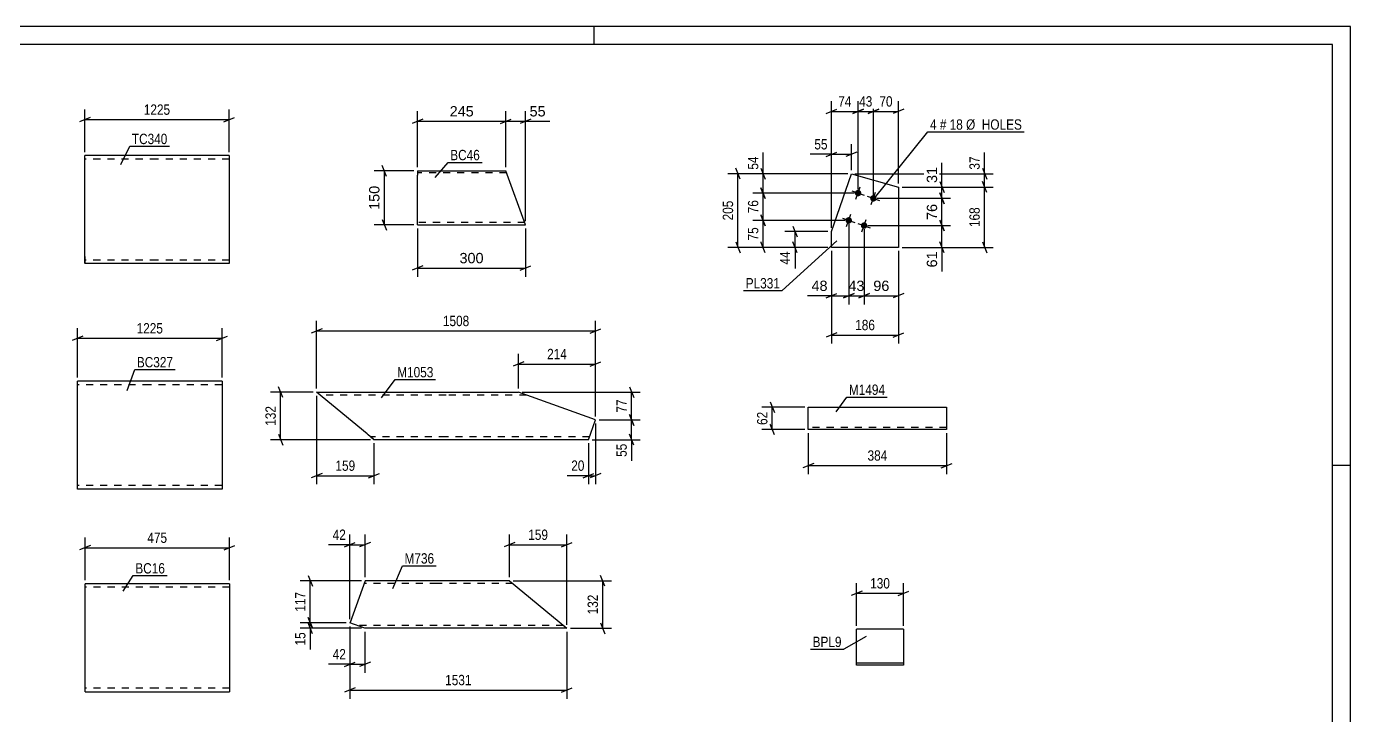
# Model space of a CAD drawing. Header units: millimetres. Extents: x 0 to 594, y 0 to 420.
# Drawn here: x 226.4 to 594, y 228.6 to 420 of the extents above; entities that cross this region are included whole.
import ezdxf

# ---------------------------------------------------------------- set-up
doc = ezdxf.new("R2010")
doc.units = ezdxf.units.MM
doc.linetypes.add('DXK_LINE_DOT2', pattern=[3.9198, 1.9599, -1.9599])
doc.styles.add('Arial', font='ARIAL.TTF', dxfattribs={"height": 0.2})
doc.styles.add('Arial Narrow', font='ARIALN.TTF', dxfattribs={"height": 0.2})

# ---------------------------------------------------------------- blocks, each defined once
blk = doc.blocks.new('Unknown-284934298-1134')
at = {"color": 5, "linetype": 'Continuous'}
for p, q in [((594, 420), (0, 420)), ((384, 415), (384, 420)), ((594, 0), (594, 420)), ((589, 415), (5, 415)), ((589, 5), (589, 415)), ((594, 298), (589, 298))]:
    blk.add_line(p, q, dxfattribs=at)
blk = doc.blocks.new('Part-284934298-5984 - 5979')
at = {"color": 2, "linetype": 'Continuous'}
for p, q in [((262.56, 384.12), (242.56, 384.12)), ((242.56, 356.12), (242.56, 384.12)), ((282.66, 384.12), (262.66, 384.12)), ((282.66, 384.12), (282.66, 354.12)), ((242.56, 356.12), (242.56, 354.12)), ((262.56, 354.12), (242.56, 354.12)), ((282.66, 354.12), (262.66, 354.12))]:
    blk.add_line(p, q, dxfattribs=at)
at = {"color": 7, "linetype": 'DXK_LINE_DOT2'}
for p, q in [((262.56, 383.12), (242.56, 383.12)), ((282.66, 383.12), (262.66, 383.12)), ((242.56, 354.27), (242.56, 356.12)), ((242.56, 355.12), (242.56, 355.19)), ((262.56, 355.12), (242.56, 355.12)), ((282.66, 355.12), (262.66, 355.12)), ((282.66, 355.12), (282.66, 355.19))]:
    blk.add_line(p, q, dxfattribs=at)
blk = doc.blocks.new('Part-284934298-5991 - 5990')
at = {"color": 2, "linetype": 'Continuous'}
for p, q in [((260.56, 321.46), (240.56, 321.46)), ((240.56, 293.46), (240.56, 321.46)), ((280.66, 321.46), (260.66, 321.46)), ((280.66, 321.46), (280.66, 291.46)), ((240.56, 291.46), (240.56, 293.46)), ((260.56, 291.46), (240.56, 291.46)), ((280.66, 291.46), (260.66, 291.46))]:
    blk.add_line(p, q, dxfattribs=at)
at = {"color": 7, "linetype": 'DXK_LINE_DOT2'}
for p, q in [((260.56, 320.46), (240.56, 320.46)), ((280.66, 320.46), (260.66, 320.46)), ((240.56, 291.61), (240.56, 293.46)), ((240.56, 292.46), (240.56, 292.54)), ((260.56, 292.46), (240.56, 292.46)), ((280.66, 292.46), (260.66, 292.46)), ((280.66, 292.46), (280.66, 292.54))]:
    blk.add_line(p, q, dxfattribs=at)
blk = doc.blocks.new('Part-284934298-5998 - 5997')
at = {"color": 2, "linetype": 'Continuous'}
for p, q in [((320.38, 266.03), (316.2, 254.43)), ((340.36, 266.03), (320.38, 266.03)), ((360.46, 266.03), (340.46, 266.03)), ((360.46, 266.03), (376.39, 252.83)), ((316.2, 254.43), (316.17, 254.34)), ((320.36, 252.83), (316.17, 254.34)), ((340.36, 252.83), (320.36, 252.83)), ((376.39, 252.83), (340.46, 252.83))]:
    blk.add_line(p, q, dxfattribs=at)
at = {"color": 7, "linetype": 'DXK_LINE_DOT2'}
for p, q in [((340.36, 265.23), (320.09, 265.23)), ((361.43, 265.23), (340.46, 265.23)), ((316.17, 254.34), (316.2, 254.43)), ((316.2, 254.43), (316.17, 254.34)), ((316.2, 254.43), (316.17, 254.34)), ((375.14, 253.86), (375.2, 253.82)), ((375.35, 253.69), (375.43, 253.63)), ((340.36, 253.63), (318.14, 253.63)), ((375.43, 253.63), (340.46, 253.63))]:
    blk.add_line(p, q, dxfattribs=at)
blk = doc.blocks.new('Part-284934298-8965 - 8964')
at = {"color": 2, "linetype": 'Continuous'}
for p, q in [((334.94, 379.92), (334.94, 378.72)), ((334.94, 379.92), (359.48, 379.92)), ((334.94, 366.12), (334.94, 378.72)), ((364.94, 364.92), (359.48, 379.92)), ((334.94, 365.01), (334.94, 366.12)), ((334.94, 364.92), (334.94, 365.01)), ((334.94, 364.92), (364.94, 364.92))]:
    blk.add_line(p, q, dxfattribs=at)
at = {"color": 7, "linetype": 'DXK_LINE_DOT2'}
for p, q in [((334.94, 379.92), (334.94, 379.83)), ((334.94, 379.83), (334.94, 379.57)), ((359.7, 379.32), (334.94, 379.32)), ((334.94, 365.27), (334.94, 366.12)), ((364.72, 365.52), (334.94, 365.52))]:
    blk.add_line(p, q, dxfattribs=at)
blk = doc.blocks.new('Part-284934298-6098 - 6097')
at = {"color": 2, "linetype": 'Continuous'}
for p, q in [((320.93, 306.82), (306.93, 318.42)), ((306.93, 318.42), (342.86, 318.42)), ((342.96, 318.42), (362.96, 318.42)), ((384.38, 310.7), (362.96, 318.42)), ((382.41, 305.22), (384.38, 310.7)), ((322.86, 305.22), (320.93, 306.82)), ((342.86, 305.22), (322.86, 305.22)), ((382.41, 305.22), (342.96, 305.22))]:
    blk.add_line(p, q, dxfattribs=at)
at = {"color": 7, "linetype": 'DXK_LINE_DOT2'}
for p, q in [((342.86, 317.62), (307.9, 317.62)), ((365.18, 317.62), (342.96, 317.62)), ((322.72, 305.34), (320.93, 306.82)), ((321.61, 306.26), (321.67, 306.21)), ((321.82, 306.08), (321.9, 306.02)), ((342.86, 306.02), (321.9, 306.02)), ((382.7, 306.02), (342.96, 306.02))]:
    blk.add_line(p, q, dxfattribs=at)
blk = doc.blocks.new('Part-284934298-6127 - 6126')
at = {"color": 2, "linetype": 'Continuous'}
for p, q in [((262.62, 265.21), (242.62, 265.21)), ((242.62, 235.21), (242.62, 265.21)), ((282.72, 265.21), (262.72, 265.21)), ((282.72, 265.21), (282.72, 235.21)), ((242.62, 235.21), (262.62, 235.21)), ((262.72, 235.21), (282.72, 235.21))]:
    blk.add_line(p, q, dxfattribs=at)
at = {"color": 7, "linetype": 'DXK_LINE_DOT2'}
for p, q in [((262.62, 264.21), (242.62, 264.21)), ((282.72, 264.21), (262.72, 264.21)), ((242.62, 236.21), (242.62, 236.29)), ((262.62, 236.21), (242.62, 236.21)), ((282.72, 236.21), (262.72, 236.21)), ((282.72, 236.21), (282.72, 236.29))]:
    blk.add_line(p, q, dxfattribs=at)
blk = doc.blocks.new('Part-284934298-6188 - 6187')
at = {"color": 2, "linetype": 'Continuous'}
for p, q in [((443.44, 308.04), (443.44, 314.25)), ((443.44, 314.25), (481.85, 314.24)), ((481.85, 314.24), (481.85, 308.04)), ((481.85, 308.04), (443.44, 308.04))]:
    blk.add_line(p, q, dxfattribs=at)
at = {"color": 7, "linetype": 'DXK_LINE_DOT2'}
blk.add_line((481.85, 308.64), (443.44, 308.64), dxfattribs=at)
blk = doc.blocks.new('Part-284934298-6195 - 6194')
at = {"color": 2, "linetype": 'Continuous'}
for p, q in [((469.87, 252.54), (456.87, 252.54)), ((456.87, 242.59), (456.87, 252.54)), ((469.87, 252.54), (469.87, 252.49)), ((469.87, 252.49), (469.87, 242.59)), ((469.87, 243.14), (456.87, 243.14)), ((456.87, 242.54), (456.87, 242.59)), ((469.87, 242.54), (456.87, 242.54)), ((469.87, 242.59), (469.87, 242.54))]:
    blk.add_line(p, q, dxfattribs=at)
at = {"color": 7, "linetype": 'DXK_LINE_DOT2'}
for p, q in [((469.87, 252.54), (469.87, 252.2)), ((456.87, 242.59), (456.87, 242.54)), ((469.87, 242.54), (469.87, 242.59))]:
    blk.add_line(p, q, dxfattribs=at)
blk = doc.blocks.new('Part-284934298-6254 - 6253')
at = {"color": 2, "linetype": 'Continuous'}
for p, q in [((449.91, 363.02), (455.41, 379.1)), ((455.41, 379.1), (468.51, 375.4)), ((468.51, 375.4), (468.51, 358.63)), ((449.91, 358.63), (449.91, 363.02)), ((468.51, 358.63), (449.91, 358.63))]:
    blk.add_line(p, q, dxfattribs=at)
blk = doc.blocks.new('Bolt-284934298-6255 - 6253')
at = {"linetype": 'Continuous'}
for points in [[(457.56, 374.56, -1), (456.98, 372.86, -1)], [(461.82, 373.11, -1), (461.23, 371.4, -1)], [(454.97, 367, -1), (454.39, 365.29, -1)], [(459.23, 365.54, -1), (458.64, 363.84, -1)]]:
    blk.add_hatch(color=1, dxfattribs=at).paths.add_polyline_path(points)
at = {"color": 1, "linetype": 'Continuous'}
for p, q in [((456.68, 372.01), (457.85, 375.42)), ((455.56, 374.3), (458.97, 373.13)), ((459.82, 372.84), (463.23, 371.67)), ((460.94, 370.55), (462.11, 373.96)), ((454.1, 364.44), (455.26, 367.85)), ((452.97, 366.73), (456.38, 365.56)), ((457.23, 365.27), (460.64, 364.1)), ((458.35, 362.98), (459.52, 366.39))]:
    blk.add_line(p, q, dxfattribs=at)
blk = doc.blocks.new('StraightDimension-284934298-6270 - 5979')
at = {"color": 7, "linetype": 'Continuous'}
for p, q in [((244.06, 394.72), (241.06, 393.52)), ((242.56, 385.12), (242.56, 396.97)), ((242.56, 394.12), (282.66, 394.12)), ((281.16, 393.52), (284.16, 394.72)), ((282.66, 385.12), (282.66, 396.97))]:
    blk.add_line(p, q, dxfattribs=at)
at = {"color": 0}
blk.add_wipeout([(266.87, 394.87), (266.87, 399.07), (258.35, 399.07), (258.35, 394.87)], dxfattribs=at)
at = {"color": 3, "style": 'Arial Narrow'}
blk.add_text('1225', height=2.863, dxfattribs=at).set_placement((258.95, 395.47))
blk = doc.blocks.new('StraightDimension-284934298-6276 - 5990')
at = {"color": 7, "linetype": 'Continuous'}
for p, q in [((240.56, 322.46), (240.56, 336.23)), ((280.66, 322.46), (280.66, 336.23)), ((242.06, 333.98), (239.06, 332.78)), ((240.56, 333.38), (280.66, 333.38)), ((279.16, 332.78), (282.16, 333.98))]:
    blk.add_line(p, q, dxfattribs=at)
at = {"color": 0}
blk.add_wipeout([(264.86, 334.13), (264.86, 338.33), (256.35, 338.33), (256.35, 334.13)], dxfattribs=at)
at = {"color": 3, "style": 'Arial Narrow'}
blk.add_text('1225', height=2.863, dxfattribs=at).set_placement((256.95, 334.73))
blk = doc.blocks.new('StraightDimension-284934298-6281 - 5997')
at = {"color": 7, "linetype": 'Continuous'}
for p, q in [((361.96, 276.63), (358.96, 275.43)), ((360.46, 267.03), (360.46, 278.88)), ((360.46, 276.03), (376.39, 276.03)), ((374.89, 275.43), (377.89, 276.63)), ((376.39, 253.83), (376.39, 278.88))]:
    blk.add_line(p, q, dxfattribs=at)
at = {"color": 0}
blk.add_wipeout([(371.77, 276.78), (371.77, 280.98), (365.09, 280.98), (365.09, 276.78)], dxfattribs=at)
at = {"color": 3, "style": 'Arial Narrow'}
blk.add_text('159', height=2.863, dxfattribs=at).set_placement((365.69, 277.38))
blk = doc.blocks.new('StraightDimension-284934298-6302 - 5997')
at = {"color": 7, "linetype": 'Continuous'}
for p, q in [((361.46, 266.03), (388.79, 266.03)), ((386.99, 264.53), (385.79, 267.53)), ((386.39, 252.83), (386.39, 266.03)), ((385.79, 254.33), (386.99, 251.33)), ((377.39, 252.83), (388.79, 252.83))]:
    blk.add_line(p, q, dxfattribs=at)
at = {"color": 0}
blk.add_wipeout([(385.64, 262.77), (381.44, 262.77), (381.44, 256.09), (385.64, 256.09)], dxfattribs=at)
at = {"color": 3, "style": 'Arial Narrow'}
blk.add_text('132', height=2.863, rotation=90.0002, dxfattribs=at).set_placement((385.04, 256.69))
blk = doc.blocks.new('StraightDimension-284934298-6286 - 5997')
at = {"color": 7, "linetype": 'Continuous'}
for p, q in [((314.67, 275.43), (317.67, 276.63)), ((316.17, 255.34), (316.17, 278.88)), ((316.17, 276.03), (320.38, 276.03)), ((321.88, 276.63), (318.88, 275.43)), ((320.38, 267.03), (320.38, 278.88))]:
    blk.add_line(p, q, dxfattribs=at)
at = {"color": 0}
blk.add_wipeout([(315.64, 276.78), (315.64, 280.98), (310.79, 280.98), (310.79, 276.78)], dxfattribs=at)
at = {"color": 7, "linetype": 'Continuous'}
blk.add_line((316.17, 276.03), (310.26, 276.03), dxfattribs=at)
blk.add_line((316.17, 276.03), (310.26, 276.03), dxfattribs=at)
at = {"color": 3, "style": 'Arial Narrow'}
blk.add_text('42', height=2.863, dxfattribs=at).set_placement((311.39, 277.38))
blk = doc.blocks.new('StraightDimension-284934298-6290 - 5997')
at = {"color": 7, "linetype": 'Continuous'}
for p, q in [((316.17, 253.34), (316.17, 240.43)), ((320.36, 251.83), (320.36, 240.43)), ((314.67, 242.23), (317.67, 243.43)), ((316.17, 242.83), (320.36, 242.83)), ((321.86, 243.43), (318.86, 242.23))]:
    blk.add_line(p, q, dxfattribs=at)
at = {"color": 0}
blk.add_wipeout([(315.64, 243.58), (315.64, 247.78), (310.79, 247.78), (310.79, 243.58)], dxfattribs=at)
at = {"color": 7, "linetype": 'Continuous'}
blk.add_line((316.17, 242.83), (310.26, 242.83), dxfattribs=at)
blk.add_line((316.17, 242.83), (310.26, 242.83), dxfattribs=at)
at = {"color": 3, "style": 'Arial Narrow'}
blk.add_text('42', height=2.863, dxfattribs=at).set_placement((311.39, 244.18))
blk = doc.blocks.new('StraightDimension-284934298-6308 - 5997')
at = {"color": 7, "linetype": 'Continuous'}
for p, q in [((316.17, 253.34), (316.17, 233.27)), ((376.39, 251.83), (376.39, 233.27)), ((317.67, 236.27), (314.67, 235.07)), ((316.17, 235.67), (376.39, 235.67)), ((374.89, 235.07), (377.89, 236.27))]:
    blk.add_line(p, q, dxfattribs=at)
at = {"color": 0}
blk.add_wipeout([(350.54, 236.42), (350.54, 240.62), (342.02, 240.62), (342.02, 236.42)], dxfattribs=at)
at = {"color": 3, "style": 'Arial Narrow'}
blk.add_text('1531', height=2.863, dxfattribs=at).set_placement((342.62, 237.02))
blk = doc.blocks.new('StraightDimension-284934298-9244 - 5997')
at = {"color": 7, "linetype": 'Continuous'}
for p, q in [((319.38, 266.03), (302.32, 266.03)), ((304.57, 267.53), (305.77, 264.53)), ((305.17, 254.34), (305.17, 266.03)), ((315.17, 254.34), (302.32, 254.34)), ((305.77, 252.84), (304.57, 255.84))]:
    blk.add_line(p, q, dxfattribs=at)
at = {"color": 0}
blk.add_wipeout([(304.42, 263.53), (300.22, 263.53), (300.22, 256.84), (304.42, 256.84)], dxfattribs=at)
at = {"color": 3, "style": 'Arial Narrow'}
blk.add_text('117', height=2.863, rotation=90.0002, dxfattribs=at).set_placement((303.82, 257.44))
blk = doc.blocks.new('StraightDimension-284934298-9245 - 5997')
at = {"color": 7, "linetype": 'Continuous'}
for p, q in [((315.17, 254.34), (302.32, 254.34)), ((304.57, 255.84), (305.77, 252.84)), ((305.77, 251.33), (304.57, 254.33)), ((305.17, 252.83), (305.17, 254.34)), ((319.36, 252.83), (302.32, 252.83))]:
    blk.add_line(p, q, dxfattribs=at)
at = {"color": 0}
blk.add_wipeout([(304.42, 252.3), (300.22, 252.3), (300.22, 247.45), (304.42, 247.45)], dxfattribs=at)
at = {"color": 7, "linetype": 'Continuous'}
blk.add_line((305.17, 252.83), (305.17, 246.92), dxfattribs=at)
blk.add_line((305.17, 252.83), (305.17, 246.92), dxfattribs=at)
at = {"color": 3, "style": 'Arial Narrow'}
blk.add_text('15', height=2.863, rotation=90.0002, dxfattribs=at).set_placement((303.82, 248.05))
blk = doc.blocks.new('StraightDimension-284934298-9120 - 8964')
at = {"color": 7, "linetype": 'Continuous'}
for p, q in [((357.98, 393.05), (360.98, 394.25)), ((359.48, 380.92), (359.48, 396.5)), ((359.48, 393.65), (364.94, 393.65)), ((366.44, 394.25), (363.44, 393.05)), ((364.94, 365.92), (364.94, 396.5))]:
    blk.add_line(p, q, dxfattribs=at)
at = {"color": 0}
blk.add_wipeout([(371.11, 394.4), (371.11, 398.6), (365.46, 398.6), (365.46, 394.4)], dxfattribs=at)
at = {"color": 7, "linetype": 'Continuous'}
blk.add_line((364.94, 393.65), (371.64, 393.65), dxfattribs=at)
blk.add_line((364.94, 393.65), (371.64, 393.65), dxfattribs=at)
at = {"color": 3, "style": 'Arial'}
blk.add_text('55', height=2.865, dxfattribs=at).set_placement((366.06, 395))
blk = doc.blocks.new('StraightDimension-284934298-9158 - 8964')
at = {"color": 7, "linetype": 'Continuous'}
for p, q in [((334.94, 363.92), (334.94, 350.48)), ((364.94, 363.92), (364.94, 350.48)), ((336.44, 353.48), (333.44, 352.28)), ((363.44, 352.28), (366.44, 353.48)), ((334.94, 352.88), (364.94, 352.88))]:
    blk.add_line(p, q, dxfattribs=at)
at = {"color": 0}
blk.add_wipeout([(353.87, 353.63), (353.87, 357.83), (346, 357.83), (346, 353.63)], dxfattribs=at)
at = {"color": 3, "style": 'Arial'}
blk.add_text('300', height=2.865, dxfattribs=at).set_placement((346.6, 354.23))
blk = doc.blocks.new('StraightDimension-284934298-9169 - 8964')
at = {"color": 7, "linetype": 'Continuous'}
for p, q in [((333.94, 379.87), (322.88, 379.87)), ((326.33, 378.37), (325.13, 381.37)), ((325.73, 364.92), (325.73, 379.87)), ((333.94, 364.92), (322.88, 364.92)), ((325.13, 366.42), (326.33, 363.42))]:
    blk.add_line(p, q, dxfattribs=at)
at = {"color": 0}
blk.add_wipeout([(324.98, 376.33), (320.78, 376.33), (320.78, 368.46), (324.98, 368.46)], dxfattribs=at)
at = {"color": 3, "style": 'Arial'}
blk.add_text('150', height=2.865, rotation=90.0002, dxfattribs=at).set_placement((324.38, 369.06))
blk = doc.blocks.new('StraightDimension-284934298-9121 - 8964')
at = {"color": 7, "linetype": 'Continuous'}
for p, q in [((336.44, 394.25), (333.44, 393.05)), ((334.94, 380.92), (334.94, 396.5)), ((334.94, 393.65), (359.48, 393.65)), ((357.98, 393.05), (360.98, 394.25)), ((359.48, 380.92), (359.48, 396.5))]:
    blk.add_line(p, q, dxfattribs=at)
at = {"color": 0}
blk.add_wipeout([(351.14, 394.4), (351.14, 398.6), (343.27, 398.6), (343.27, 394.4)], dxfattribs=at)
at = {"color": 3, "style": 'Arial'}
blk.add_text('245', height=2.865, dxfattribs=at).set_placement((343.87, 395))
blk = doc.blocks.new('StraightDimension-284934298-6584 - 6097')
at = {"color": 7, "linetype": 'Continuous'}
for p, q in [((362.96, 319.42), (362.96, 329.08)), ((384.38, 311.7), (384.38, 329.08)), ((364.46, 326.83), (361.46, 325.63)), ((362.96, 326.23), (384.38, 326.23)), ((382.88, 325.63), (385.88, 326.83))]:
    blk.add_line(p, q, dxfattribs=at)
at = {"color": 0}
blk.add_wipeout([(377.01, 326.98), (377.01, 331.18), (370.33, 331.18), (370.33, 326.98)], dxfattribs=at)
at = {"color": 3, "style": 'Arial Narrow'}
blk.add_text('214', height=2.863, dxfattribs=at).set_placement((370.93, 327.58))
blk = doc.blocks.new('StraightDimension-284934298-6576 - 6097')
at = {"color": 7, "linetype": 'Continuous'}
for p, q in [((384.38, 309.7), (384.38, 292.82)), ((382.41, 304.22), (382.41, 292.82)), ((380.91, 294.62), (383.91, 295.82)), ((382.41, 295.22), (384.38, 295.22)), ((385.88, 295.82), (382.88, 294.62))]:
    blk.add_line(p, q, dxfattribs=at)
at = {"color": 0}
blk.add_wipeout([(381.88, 295.97), (381.88, 300.17), (377.03, 300.17), (377.03, 295.97)], dxfattribs=at)
at = {"color": 7, "linetype": 'Continuous'}
blk.add_line((382.41, 295.22), (376.5, 295.22), dxfattribs=at)
blk.add_line((382.41, 295.22), (376.5, 295.22), dxfattribs=at)
at = {"color": 3, "style": 'Arial Narrow'}
blk.add_text('20', height=2.863, dxfattribs=at).set_placement((377.63, 296.57))
blk = doc.blocks.new('StraightDimension-284934298-6596 - 6097')
at = {"color": 7, "linetype": 'Continuous'}
for p, q in [((297.53, 316.92), (296.33, 319.92)), ((305.93, 318.42), (294.08, 318.42)), ((296.93, 305.22), (296.93, 318.42)), ((321.86, 305.22), (294.08, 305.22)), ((296.33, 306.72), (297.53, 303.72))]:
    blk.add_line(p, q, dxfattribs=at)
at = {"color": 0}
blk.add_wipeout([(296.18, 315.16), (291.98, 315.16), (291.98, 308.48), (296.18, 308.48)], dxfattribs=at)
at = {"color": 3, "style": 'Arial Narrow'}
blk.add_text('132', height=2.863, rotation=90.0002, dxfattribs=at).set_placement((295.58, 309.08))
blk = doc.blocks.new('StraightDimension-284934298-6588 - 6097')
at = {"color": 7, "linetype": 'Continuous'}
for p, q in [((393.78, 319.92), (394.98, 316.92)), ((363.96, 318.42), (396.78, 318.42)), ((394.38, 310.7), (394.38, 318.42)), ((385.38, 310.7), (396.78, 310.7)), ((394.98, 309.2), (393.78, 312.2))]:
    blk.add_line(p, q, dxfattribs=at)
at = {"color": 0}
blk.add_wipeout([(393.63, 316.99), (389.43, 316.99), (389.43, 312.13), (393.63, 312.13)], dxfattribs=at)
at = {"color": 3, "style": 'Arial Narrow'}
blk.add_text('77', height=2.863, rotation=90.0002, dxfattribs=at).set_placement((393.03, 312.73))
blk = doc.blocks.new('StraightDimension-284934298-6580 - 6097')
at = {"color": 7, "linetype": 'Continuous'}
for p, q in [((306.93, 317.42), (306.93, 292.82)), ((322.86, 304.22), (322.86, 292.82)), ((308.43, 295.82), (305.43, 294.62)), ((306.93, 295.22), (322.86, 295.22)), ((321.36, 294.62), (324.36, 295.82))]:
    blk.add_line(p, q, dxfattribs=at)
at = {"color": 0}
blk.add_wipeout([(318.24, 295.97), (318.24, 300.17), (311.56, 300.17), (311.56, 295.97)], dxfattribs=at)
at = {"color": 3, "style": 'Arial Narrow'}
blk.add_text('159', height=2.863, dxfattribs=at).set_placement((312.16, 296.57))
blk = doc.blocks.new('StraightDimension-284934298-6589 - 6097')
at = {"color": 7, "linetype": 'Continuous'}
for p, q in [((385.38, 310.7), (396.78, 310.7)), ((393.78, 312.2), (394.98, 309.2)), ((394.38, 305.22), (394.38, 310.7)), ((383.41, 305.22), (396.78, 305.22)), ((394.98, 303.72), (393.78, 306.72))]:
    blk.add_line(p, q, dxfattribs=at)
at = {"color": 0}
blk.add_wipeout([(393.63, 304.7), (389.43, 304.7), (389.43, 299.84), (393.63, 299.84)], dxfattribs=at)
at = {"color": 7, "linetype": 'Continuous'}
blk.add_line((394.38, 305.22), (394.38, 299.32), dxfattribs=at)
blk.add_line((394.38, 305.22), (394.38, 299.32), dxfattribs=at)
at = {"color": 3, "style": 'Arial Narrow'}
blk.add_text('55', height=2.863, rotation=90.0002, dxfattribs=at).set_placement((393.03, 300.44))
blk = doc.blocks.new('StraightDimension-284934298-6602 - 6097')
at = {"color": 7, "linetype": 'Continuous'}
for p, q in [((306.93, 319.42), (306.93, 338.27)), ((384.38, 311.7), (384.38, 338.27)), ((308.43, 336.02), (305.43, 334.82)), ((306.93, 335.42), (384.38, 335.42)), ((382.88, 334.82), (385.88, 336.02))]:
    blk.add_line(p, q, dxfattribs=at)
at = {"color": 0}
blk.add_wipeout([(349.91, 336.17), (349.91, 340.37), (341.4, 340.37), (341.4, 336.17)], dxfattribs=at)
at = {"color": 3, "style": 'Arial Narrow'}
blk.add_text('1508', height=2.863, dxfattribs=at).set_placement((342, 336.77))
blk = doc.blocks.new('StraightDimension-284934298-6638 - 6126')
at = {"color": 7, "linetype": 'Continuous'}
for p, q in [((244.12, 275.81), (241.12, 274.61)), ((242.62, 266.21), (242.62, 278.06)), ((281.22, 274.61), (284.22, 275.81)), ((282.72, 266.21), (282.72, 278.06)), ((242.62, 275.21), (282.72, 275.21))]:
    blk.add_line(p, q, dxfattribs=at)
at = {"color": 0}
blk.add_wipeout([(266.01, 275.96), (266.01, 280.16), (259.33, 280.16), (259.33, 275.96)], dxfattribs=at)
at = {"color": 3, "style": 'Arial Narrow'}
blk.add_text('475', height=2.863, dxfattribs=at).set_placement((259.93, 276.56))
blk = doc.blocks.new('StraightDimension-284934298-6750 - 6187')
at = {"color": 7, "linetype": 'Continuous'}
for p, q in [((443.44, 307.04), (443.44, 295.64)), ((481.85, 307.04), (481.85, 295.64)), ((444.94, 298.64), (441.94, 297.44)), ((443.44, 298.04), (481.85, 298.04)), ((480.35, 297.44), (483.35, 298.64))]:
    blk.add_line(p, q, dxfattribs=at)
at = {"color": 0}
blk.add_wipeout([(465.99, 298.79), (465.99, 302.99), (459.3, 302.99), (459.3, 298.79)], dxfattribs=at)
at = {"color": 3, "style": 'Arial Narrow'}
blk.add_text('384', height=2.863, dxfattribs=at).set_placement((459.9, 299.39))
blk = doc.blocks.new('StraightDimension-284934298-6746 - 6187')
at = {"color": 7, "linetype": 'Continuous'}
for p, q in [((442.44, 314.25), (430.59, 314.25)), ((432.84, 315.75), (434.04, 312.75)), ((433.44, 308.04), (433.44, 314.25)), ((434.04, 306.54), (432.84, 309.54)), ((442.44, 308.04), (430.59, 308.04))]:
    blk.add_line(p, q, dxfattribs=at)
at = {"color": 0}
blk.add_wipeout([(432.69, 313.57), (428.49, 313.57), (428.49, 308.71), (432.69, 308.71)], dxfattribs=at)
at = {"color": 3, "style": 'Arial Narrow'}
blk.add_text('62', height=2.863, rotation=90.0002, dxfattribs=at).set_placement((432.09, 309.31))
blk = doc.blocks.new('StraightDimension-284934298-6754 - 6194')
at = {"color": 7, "linetype": 'Continuous'}
for p, q in [((456.87, 253.54), (456.87, 265.39)), ((469.87, 253.54), (469.87, 265.39)), ((458.37, 263.14), (455.37, 261.94)), ((456.87, 262.54), (469.87, 262.54)), ((468.37, 261.94), (471.37, 263.14))]:
    blk.add_line(p, q, dxfattribs=at)
at = {"color": 0}
blk.add_wipeout([(466.71, 263.29), (466.71, 267.49), (460.03, 267.49), (460.03, 263.29)], dxfattribs=at)
at = {"color": 3, "style": 'Arial Narrow'}
blk.add_text('130', height=2.863, dxfattribs=at).set_placement((460.63, 263.89))
blk = doc.blocks.new('StraightDimension-284934298-9492 - 6253')
at = {"color": 7, "linetype": 'Continuous'}
for p, q in [((454.68, 365.14), (454.68, 342.78)), ((458.94, 363.69), (458.94, 342.78)), ((453.18, 344.58), (456.18, 345.78)), ((460.44, 345.78), (457.44, 344.58)), ((454.68, 345.18), (458.94, 345.18))]:
    blk.add_line(p, q, dxfattribs=at)
at = {"color": 0}
blk.add_wipeout([(459.63, 345.93), (459.63, 350.13), (453.98, 350.13), (453.98, 345.93)], dxfattribs=at)
at = {"color": 3, "style": 'Arial'}
blk.add_text('43', height=2.865, dxfattribs=at).set_placement((454.58, 346.53))
blk = doc.blocks.new('StraightDimension-284934298-6848 - 6253')
at = {"color": 7, "linetype": 'Continuous'}
for p, q in [((430.31, 367.64), (431.51, 364.64)), ((453.68, 366.14), (428.06, 366.14)), ((430.91, 358.63), (430.91, 366.14)), ((448.91, 358.63), (428.06, 358.63)), ((431.51, 357.13), (430.31, 360.13))]:
    blk.add_line(p, q, dxfattribs=at)
at = {"color": 0}
blk.add_wipeout([(430.16, 364.82), (425.96, 364.82), (425.96, 359.96), (430.16, 359.96)], dxfattribs=at)
at = {"color": 3, "style": 'Arial Narrow'}
blk.add_text('75', height=2.863, rotation=90.0002, dxfattribs=at).set_placement((429.56, 360.56))
blk = doc.blocks.new('StraightDimension-284934298-9491 - 6253')
at = {"color": 7, "linetype": 'Continuous'}
for p, q in [((458.94, 363.69), (458.94, 342.78)), ((468.51, 357.63), (468.51, 342.78)), ((457.44, 344.58), (460.44, 345.78)), ((470.01, 345.78), (467.01, 344.58)), ((458.94, 345.18), (468.51, 345.18))]:
    blk.add_line(p, q, dxfattribs=at)
at = {"color": 0}
blk.add_wipeout([(466.55, 345.93), (466.55, 350.13), (460.9, 350.13), (460.9, 345.93)], dxfattribs=at)
at = {"color": 3, "style": 'Arial'}
blk.add_text('96', height=2.865, dxfattribs=at).set_placement((461.5, 346.53))
blk = doc.blocks.new('StraightDimension-284934298-6826 - 6253')
at = {"color": 7, "linetype": 'Continuous'}
for p, q in [((461.53, 373.26), (461.53, 399.25)), ((468.51, 376.4), (468.51, 399.25)), ((460.03, 395.8), (463.03, 397)), ((461.53, 396.4), (468.51, 396.4)), ((470.01, 397), (467.01, 395.8))]:
    blk.add_line(p, q, dxfattribs=at)
at = {"color": 0}
blk.add_wipeout([(467.45, 397.15), (467.45, 401.35), (462.59, 401.35), (462.59, 397.15)], dxfattribs=at)
at = {"color": 3, "style": 'Arial Narrow'}
blk.add_text('70', height=2.863, dxfattribs=at).set_placement((463.19, 397.75))
blk = doc.blocks.new('StraightDimension-284934298-6818 - 6253')
at = {"color": 7, "linetype": 'Continuous'}
for p, q in [((439.16, 364.52), (440.36, 361.52)), ((448.91, 363.02), (436.91, 363.02)), ((439.76, 358.63), (439.76, 363.02)), ((448.91, 358.63), (436.91, 358.63)), ((440.36, 357.13), (439.16, 360.13))]:
    blk.add_line(p, q, dxfattribs=at)
at = {"color": 0}
blk.add_wipeout([(439.01, 358.11), (434.81, 358.11), (434.81, 353.25), (439.01, 353.25)], dxfattribs=at)
at = {"color": 7, "linetype": 'Continuous'}
blk.add_line((439.76, 358.63), (439.76, 352.73), dxfattribs=at)
blk.add_line((439.76, 358.63), (439.76, 352.73), dxfattribs=at)
at = {"color": 3, "style": 'Arial Narrow'}
blk.add_text('44', height=2.863, rotation=90.0002, dxfattribs=at).set_placement((438.41, 353.85))
blk = doc.blocks.new('StraightDimension-284934298-6810 - 6253')
at = {"color": 7, "linetype": 'Continuous'}
for p, q in [((449.91, 364.02), (449.91, 387.35)), ((455.41, 380.1), (455.41, 387.35)), ((448.41, 383.9), (451.41, 385.1)), ((449.91, 384.5), (455.41, 384.5)), ((456.91, 385.1), (453.91, 383.9))]:
    blk.add_line(p, q, dxfattribs=at)
at = {"color": 0}
blk.add_wipeout([(449.38, 385.25), (449.38, 389.45), (444.53, 389.45), (444.53, 385.25)], dxfattribs=at)
at = {"color": 7, "linetype": 'Continuous'}
blk.add_line((449.91, 384.5), (444, 384.5), dxfattribs=at)
blk.add_line((449.91, 384.5), (444, 384.5), dxfattribs=at)
at = {"color": 3, "style": 'Arial Narrow'}
blk.add_text('55', height=2.863, dxfattribs=at).set_placement((445.13, 385.85))
blk = doc.blocks.new('StraightDimension-284934298-6814 - 6253')
at = {"color": 7, "linetype": 'Continuous'}
for p, q in [((449.91, 357.63), (449.91, 331.89)), ((468.51, 357.63), (468.51, 331.89)), ((451.41, 334.89), (448.41, 333.69)), ((467.01, 333.69), (470.01, 334.89)), ((449.91, 334.29), (468.51, 334.29))]:
    blk.add_line(p, q, dxfattribs=at)
at = {"color": 0}
blk.add_wipeout([(462.55, 335.04), (462.55, 339.24), (455.87, 339.24), (455.87, 335.04)], dxfattribs=at)
at = {"color": 3, "style": 'Arial Narrow'}
blk.add_text('186', height=2.863, dxfattribs=at).set_placement((456.47, 335.64))
blk = doc.blocks.new('StraightDimension-284934298-6827 - 6253')
at = {"color": 7, "linetype": 'Continuous'}
for p, q in [((457.27, 374.71), (457.27, 399.25)), ((461.53, 373.26), (461.53, 399.25)), ((455.77, 395.8), (458.77, 397)), ((457.27, 396.4), (461.53, 396.4)), ((463.03, 397), (460.03, 395.8))]:
    blk.add_line(p, q, dxfattribs=at)
at = {"color": 0}
blk.add_wipeout([(461.82, 397.15), (461.82, 401.35), (456.97, 401.35), (456.97, 397.15)], dxfattribs=at)
at = {"color": 3, "style": 'Arial Narrow'}
blk.add_text('43', height=2.863, dxfattribs=at).set_placement((457.57, 397.75))
blk = doc.blocks.new('StraightDimension-284934298-6828 - 6253')
at = {"color": 7, "linetype": 'Continuous'}
for p, q in [((449.91, 364.02), (449.91, 399.25)), ((457.27, 374.71), (457.27, 399.25)), ((448.41, 395.8), (451.41, 397)), ((449.91, 396.4), (457.27, 396.4)), ((458.77, 397), (455.77, 395.8))]:
    blk.add_line(p, q, dxfattribs=at)
at = {"color": 0}
blk.add_wipeout([(456.02, 397.15), (456.02, 401.35), (451.16, 401.35), (451.16, 397.15)], dxfattribs=at)
at = {"color": 3, "style": 'Arial Narrow'}
blk.add_text('74', height=2.863, dxfattribs=at).set_placement((451.76, 397.75))
blk = doc.blocks.new('StraightDimension-284934298-6846 - 6253')
at = {"color": 7, "linetype": 'Continuous'}
for p, q in [((454.41, 379.1), (428.06, 379.1)), ((430.31, 380.6), (431.51, 377.6)), ((430.91, 373.71), (430.91, 379.1)), ((431.51, 372.21), (430.31, 375.21)), ((456.27, 373.71), (428.06, 373.71))]:
    blk.add_line(p, q, dxfattribs=at)
at = {"color": 0}
blk.add_wipeout([(430.16, 384.48), (425.96, 384.48), (425.96, 379.63), (430.16, 379.63)], dxfattribs=at)
at = {"color": 7, "linetype": 'Continuous'}
blk.add_line((430.91, 379.1), (430.91, 385.01), dxfattribs=at)
blk.add_line((430.91, 379.1), (430.91, 385.01), dxfattribs=at)
at = {"color": 3, "style": 'Arial Narrow'}
blk.add_text('54', height=2.863, rotation=90.0002, dxfattribs=at).set_placement((429.56, 380.23))
blk = doc.blocks.new('StraightDimension-284934298-6847 - 6253')
at = {"color": 7, "linetype": 'Continuous'}
for p, q in [((430.31, 375.21), (431.51, 372.21)), ((456.27, 373.71), (428.06, 373.71)), ((430.91, 366.14), (430.91, 373.71)), ((431.51, 364.64), (430.31, 367.64)), ((453.68, 366.14), (428.06, 366.14))]:
    blk.add_line(p, q, dxfattribs=at)
at = {"color": 0}
blk.add_wipeout([(430.16, 372.36), (425.96, 372.36), (425.96, 367.5), (430.16, 367.5)], dxfattribs=at)
at = {"color": 3, "style": 'Arial Narrow'}
blk.add_text('76', height=2.863, rotation=90.0002, dxfattribs=at).set_placement((429.56, 368.1))
blk = doc.blocks.new('StraightDimension-284934298-9515 - 6253')
at = {"color": 7, "linetype": 'Continuous'}
for p, q in [((459.94, 364.69), (482.96, 364.69)), ((479.96, 366.19), (481.16, 363.19)), ((480.56, 358.63), (480.56, 364.69)), ((469.51, 358.63), (482.96, 358.63)), ((481.16, 357.13), (479.96, 360.13))]:
    blk.add_line(p, q, dxfattribs=at)
at = {"color": 0}
blk.add_wipeout([(479.81, 358.11), (475.61, 358.11), (475.61, 352.46), (479.81, 352.46)], dxfattribs=at)
at = {"color": 7, "linetype": 'Continuous'}
blk.add_line((480.56, 358.63), (480.56, 351.94), dxfattribs=at)
blk.add_line((480.56, 358.63), (480.56, 351.94), dxfattribs=at)
at = {"color": 3, "style": 'Arial'}
blk.add_text('61', height=2.865, rotation=90.0002, dxfattribs=at).set_placement((479.21, 353.06))
blk = doc.blocks.new('StraightDimension-284934298-6866 - 6253')
at = {"color": 7, "linetype": 'Continuous'}
for p, q in [((454.41, 379.1), (421.06, 379.1)), ((424.51, 377.6), (423.31, 380.6)), ((423.91, 358.63), (423.91, 379.1)), ((448.91, 358.63), (421.06, 358.63)), ((423.31, 360.13), (424.51, 357.13))]:
    blk.add_line(p, q, dxfattribs=at)
at = {"color": 0}
blk.add_wipeout([(423.16, 372.21), (418.96, 372.21), (418.96, 365.53), (423.16, 365.53)], dxfattribs=at)
at = {"color": 3, "style": 'Arial Narrow'}
blk.add_text('205', height=2.863, rotation=90.0002, dxfattribs=at).set_placement((422.56, 366.13))
blk = doc.blocks.new('StraightDimension-284934298-9475 - 6253')
at = {"color": 7, "linetype": 'Continuous'}
for p, q in [((456.41, 379.1), (494.79, 379.1)), ((491.79, 380.6), (492.99, 377.6)), ((492.39, 375.4), (492.39, 379.1)), ((469.51, 375.4), (494.79, 375.4)), ((492.99, 373.9), (491.79, 376.9))]:
    blk.add_line(p, q, dxfattribs=at)
at = {"color": 0}
blk.add_wipeout([(491.64, 384.48), (487.44, 384.48), (487.44, 379.63), (491.64, 379.63)], dxfattribs=at)
at = {"color": 7, "linetype": 'Continuous'}
blk.add_line((492.39, 379.1), (492.39, 385.01), dxfattribs=at)
blk.add_line((492.39, 379.1), (492.39, 385.01), dxfattribs=at)
at = {"color": 3, "style": 'Arial Narrow'}
blk.add_text('37', height=2.863, rotation=90.0002, dxfattribs=at).set_placement((491.04, 380.23))
blk = doc.blocks.new('StraightDimension-284934298-9476 - 6253')
at = {"color": 7, "linetype": 'Continuous'}
for p, q in [((469.51, 375.4), (494.79, 375.4)), ((492.99, 373.9), (491.79, 376.9)), ((492.39, 358.63), (492.39, 375.4)), ((469.51, 358.63), (494.79, 358.63)), ((491.79, 360.13), (492.99, 357.13))]:
    blk.add_line(p, q, dxfattribs=at)
at = {"color": 0}
blk.add_wipeout([(491.64, 370.36), (487.44, 370.36), (487.44, 363.68), (491.64, 363.68)], dxfattribs=at)
at = {"color": 3, "style": 'Arial Narrow'}
blk.add_text('168', height=2.863, rotation=90.0002, dxfattribs=at).set_placement((491.04, 364.28))
blk = doc.blocks.new('StraightDimension-284934298-9493 - 6253')
at = {"color": 7, "linetype": 'Continuous'}
for p, q in [((454.68, 365.14), (454.68, 342.78)), ((449.91, 357.63), (449.91, 342.78)), ((448.41, 344.58), (451.41, 345.78)), ((456.18, 345.78), (453.18, 344.58)), ((449.91, 345.18), (454.68, 345.18))]:
    blk.add_line(p, q, dxfattribs=at)
at = {"color": 0}
blk.add_wipeout([(449.38, 345.93), (449.38, 350.13), (443.74, 350.13), (443.74, 345.93)], dxfattribs=at)
at = {"color": 7, "linetype": 'Continuous'}
blk.add_line((449.91, 345.18), (443.21, 345.18), dxfattribs=at)
blk.add_line((449.91, 345.18), (443.21, 345.18), dxfattribs=at)
at = {"color": 3, "style": 'Arial'}
blk.add_text('48', height=2.865, dxfattribs=at).set_placement((444.34, 346.53))
blk = doc.blocks.new('StraightDimension-284934298-9513 - 6253')
at = {"color": 7, "linetype": 'Continuous'}
for p, q in [((469.51, 375.4), (482.96, 375.4)), ((479.96, 376.9), (481.16, 373.9)), ((480.56, 372.26), (480.56, 375.4)), ((462.53, 372.26), (482.96, 372.26)), ((481.16, 370.76), (479.96, 373.76))]:
    blk.add_line(p, q, dxfattribs=at)
at = {"color": 0}
blk.add_wipeout([(479.81, 381.58), (475.61, 381.58), (475.61, 375.93), (479.81, 375.93)], dxfattribs=at)
at = {"color": 7, "linetype": 'Continuous'}
blk.add_line((480.56, 375.4), (480.56, 382.1), dxfattribs=at)
blk.add_line((480.56, 375.4), (480.56, 382.1), dxfattribs=at)
at = {"color": 3, "style": 'Arial'}
blk.add_text('31', height=2.865, rotation=90.0002, dxfattribs=at).set_placement((479.21, 376.53))
blk = doc.blocks.new('StraightDimension-284934298-9514 - 6253')
at = {"color": 7, "linetype": 'Continuous'}
for p, q in [((462.53, 372.26), (482.96, 372.26)), ((479.96, 373.76), (481.16, 370.76)), ((480.56, 364.69), (480.56, 372.26)), ((459.94, 364.69), (482.96, 364.69)), ((481.16, 363.19), (479.96, 366.19))]:
    blk.add_line(p, q, dxfattribs=at)
at = {"color": 0}
blk.add_wipeout([(479.81, 371.29), (475.61, 371.29), (475.61, 365.65), (479.81, 365.65)], dxfattribs=at)
at = {"color": 3, "style": 'Arial'}
blk.add_text('76', height=2.865, rotation=90.0002, dxfattribs=at).set_placement((479.21, 366.25))
blk = doc.blocks.new('Mark-284934298-6869 - 5979')
at = {"color": 0}
blk.add_wipeout([(265.5, 387.33), (265.5, 390.33), (255.63, 390.33), (255.63, 387.33)], dxfattribs=at)
blk.add_wipeout([(265.5, 387.33), (265.5, 390.33), (255.63, 390.33), (255.63, 387.33)], dxfattribs=at)
at = {"color": 30, "linetype": 'Continuous'}
for p, q in [((252.58, 381.63), (255.03, 386.73)), ((255.03, 386.73), (266.1, 386.73))]:
    blk.add_line(p, q, dxfattribs=at)
at = {"color": 3, "style": 'Arial Narrow'}
blk.add_text('TC340', height=2.863, dxfattribs=at).set_placement((255.63, 387.33))
blk = doc.blocks.new('Mark-284934298-6872 - 5990')
at = {"color": 0}
blk.add_wipeout([(267.06, 325.32), (267.06, 328.32), (257.02, 328.32), (257.02, 325.32)], dxfattribs=at)
blk.add_wipeout([(267.06, 325.32), (267.06, 328.32), (257.02, 328.32), (257.02, 325.32)], dxfattribs=at)
at = {"color": 30, "linetype": 'Continuous'}
for p, q in [((254.33, 318.92), (256.42, 324.72)), ((256.42, 324.72), (267.66, 324.72))]:
    blk.add_line(p, q, dxfattribs=at)
at = {"color": 3, "style": 'Arial Narrow'}
blk.add_text('BC327', height=2.863, dxfattribs=at).set_placement((257.02, 325.32))
blk = doc.blocks.new('Mark-284934298-6875 - 5997')
at = {"color": 0}
blk.add_wipeout([(339.56, 270.81), (339.56, 273.81), (331.34, 273.81), (331.34, 270.81)], dxfattribs=at)
blk.add_wipeout([(339.56, 270.81), (339.56, 273.81), (331.34, 273.81), (331.34, 270.81)], dxfattribs=at)
at = {"color": 30, "linetype": 'Continuous'}
for p, q in [((328.13, 263.88), (330.74, 270.21)), ((330.74, 270.21), (340.16, 270.21))]:
    blk.add_line(p, q, dxfattribs=at)
at = {"color": 3, "style": 'Arial Narrow'}
blk.add_text('M736', height=2.863, dxfattribs=at).set_placement((331.34, 270.81))
blk = doc.blocks.new('Mark-284934298-8984 - 8964')
at = {"color": 0}
blk.add_wipeout([(352.26, 382.85), (352.26, 385.85), (344.03, 385.85), (344.03, 382.85)], dxfattribs=at)
blk.add_wipeout([(352.26, 382.85), (352.26, 385.85), (344.03, 385.85), (344.03, 382.85)], dxfattribs=at)
at = {"color": 30, "linetype": 'Continuous'}
for p, q in [((339.81, 378), (343.43, 382.25)), ((343.43, 382.25), (352.86, 382.25))]:
    blk.add_line(p, q, dxfattribs=at)
at = {"color": 3, "style": 'Arial Narrow'}
blk.add_text('BC46', height=2.863, dxfattribs=at).set_placement((344.03, 382.85))
blk = doc.blocks.new('Mark-284934298-6926 - 6097')
at = {"color": 0}
blk.add_wipeout([(339.36, 322.54), (339.36, 325.54), (329.31, 325.54), (329.31, 322.54)], dxfattribs=at)
blk.add_wipeout([(339.36, 322.54), (339.36, 325.54), (329.31, 325.54), (329.31, 322.54)], dxfattribs=at)
at = {"color": 30, "linetype": 'Continuous'}
for p, q in [((324.93, 316.81), (328.71, 321.94)), ((328.71, 321.94), (339.96, 321.94))]:
    blk.add_line(p, q, dxfattribs=at)
at = {"color": 3, "style": 'Arial Narrow'}
blk.add_text('M1053', height=2.863, dxfattribs=at).set_placement((329.31, 322.54))
blk = doc.blocks.new('Mark-284934298-6941 - 6126')
at = {"color": 0}
blk.add_wipeout([(264.81, 268.05), (264.81, 271.05), (256.59, 271.05), (256.59, 268.05)], dxfattribs=at)
blk.add_wipeout([(264.81, 268.05), (264.81, 271.05), (256.59, 271.05), (256.59, 268.05)], dxfattribs=at)
at = {"color": 30, "linetype": 'Continuous'}
for p, q in [((253.21, 263.13), (255.99, 267.45)), ((255.99, 267.45), (265.41, 267.45))]:
    blk.add_line(p, q, dxfattribs=at)
at = {"color": 3, "style": 'Arial Narrow'}
blk.add_text('BC16', height=2.863, dxfattribs=at).set_placement((256.59, 268.05))
blk = doc.blocks.new('Mark-284934298-6964 - 6187')
at = {"color": 0}
blk.add_wipeout([(464.78, 317.67), (464.78, 320.67), (454.72, 320.67), (454.72, 317.67)], dxfattribs=at)
blk.add_wipeout([(464.78, 317.67), (464.78, 320.67), (454.72, 320.67), (454.72, 317.67)], dxfattribs=at)
at = {"color": 30, "linetype": 'Continuous'}
for p, q in [((451.15, 312.97), (454.12, 317.07)), ((454.12, 317.07), (465.38, 317.07))]:
    blk.add_line(p, q, dxfattribs=at)
at = {"color": 3, "style": 'Arial Narrow'}
blk.add_text('M1494', height=2.863, dxfattribs=at).set_placement((454.72, 317.67))
blk = doc.blocks.new('Mark-284934298-6967 - 6194')
at = {"color": 0}
blk.add_wipeout([(452.68, 247.62), (452.68, 250.62), (444.64, 250.62), (444.64, 247.62)], dxfattribs=at)
blk.add_wipeout([(452.68, 247.62), (452.68, 250.62), (444.64, 250.62), (444.64, 247.62)], dxfattribs=at)
at = {"color": 30, "linetype": 'Continuous'}
for p in [(459.5, 250.51), (444.04, 247.02)]:
    blk.add_line(p, (453.28, 247.02), dxfattribs=at)
at = {"color": 3, "style": 'Arial Narrow'}
blk.add_text('BPL9', height=2.863, dxfattribs=at).set_placement((444.64, 247.62))
blk = doc.blocks.new('Mark-284934298-6988 - 6253')
at = {"color": 0}
blk.add_wipeout([(435.57, 347.24), (435.57, 350.24), (426.07, 350.24), (426.07, 347.24)], dxfattribs=at)
blk.add_wipeout([(435.57, 347.24), (435.57, 350.24), (426.07, 350.24), (426.07, 347.24)], dxfattribs=at)
at = {"color": 30, "linetype": 'Continuous'}
for p in [(451.38, 360.47), (425.47, 346.64)]:
    blk.add_line(p, (436.17, 346.64), dxfattribs=at)
at = {"color": 3, "style": 'Arial Narrow'}
blk.add_text('PL331', height=2.863, dxfattribs=at).set_placement((426.07, 347.24))
blk = doc.blocks.new('Mark-284934298-6991 - 6253')
at = {"color": 0}
blk.add_wipeout([(479.07, 391.33), (479.07, 394.33), (477.24, 394.33), (477.24, 391.33)], dxfattribs=at)
blk.add_wipeout([(479.07, 391.33), (479.07, 394.33), (477.24, 394.33), (477.24, 391.33)], dxfattribs=at)
at = {"color": 7, "linetype": 'Continuous'}
blk.add_line((461.46, 371.8), (476.64, 390.73), dxfattribs=at)
at = {"color": 0}
blk.add_wipeout([(481.79, 391.33), (481.79, 394.33), (479.97, 394.33), (479.97, 391.33)], dxfattribs=at)
blk.add_wipeout([(481.79, 391.33), (481.79, 394.33), (479.97, 394.33), (479.97, 391.33)], dxfattribs=at)
at = {"color": 3, "style": 'Arial Narrow'}
blk.add_text('4', height=2.86, dxfattribs=at).set_placement((477.24, 391.33))
at = {"color": 0}
blk.add_wipeout([(486.35, 391.33), (486.35, 394.33), (482.69, 394.33), (482.69, 391.33)], dxfattribs=at)
blk.add_wipeout([(486.35, 391.33), (486.35, 394.33), (482.69, 394.33), (482.69, 391.33)], dxfattribs=at)
at = {"color": 3, "style": 'Arial Narrow'}
blk.add_text('#', height=2.86, dxfattribs=at).set_placement((479.97, 391.33))
at = {"color": 0}
blk.add_wipeout([(502.78, 391.33), (502.78, 394.33), (487.25, 394.33), (487.25, 391.33)], dxfattribs=at)
blk.add_wipeout([(502.78, 391.33), (502.78, 394.33), (487.25, 394.33), (487.25, 391.33)], dxfattribs=at)
at = {"color": 7, "linetype": 'Continuous'}
blk.add_line((476.64, 390.73), (503.38, 390.73), dxfattribs=at)
at = {"color": 3, "style": 'Arial Narrow'}
for s, p in [('18', (482.69, 391.33)), ('Ø  HOLES', (487.25, 391.33))]:
    blk.add_text(s, height=2.863, dxfattribs=at).set_placement(p)

msp = doc.modelspace()

# ---------------------------------------------------------------- block references
for name in ['Unknown-284934298-1134', 'Part-284934298-5984 - 5979', 'Part-284934298-8965 - 8964', 'Part-284934298-6254 - 6253', 'Bolt-284934298-6255 - 6253', 'Part-284934298-5991 - 5990', 'Part-284934298-6098 - 6097', 'Part-284934298-6188 - 6187', 'Part-284934298-6127 - 6126', 'Part-284934298-5998 - 5997', 'Part-284934298-6195 - 6194']:
    msp.add_blockref(name, (0, 0))

# ---------------------------------------------------------------- next in the draw order: block references
for name in ['StraightDimension-284934298-6826 - 6253', 'StraightDimension-284934298-6270 - 5979', 'StraightDimension-284934298-9120 - 8964', 'StraightDimension-284934298-9492 - 6253', 'StraightDimension-284934298-9158 - 8964', 'StraightDimension-284934298-6276 - 5990', 'StraightDimension-284934298-6584 - 6097', 'StraightDimension-284934298-6596 - 6097', 'Mark-284934298-6964 - 6187', 'StraightDimension-284934298-6576 - 6097', 'StraightDimension-284934298-6750 - 6187', 'StraightDimension-284934298-6638 - 6126', 'StraightDimension-284934298-6286 - 5997', 'StraightDimension-284934298-6281 - 5997', 'Mark-284934298-6875 - 5997', 'StraightDimension-284934298-6754 - 6194', 'StraightDimension-284934298-6290 - 5997', 'Mark-284934298-6967 - 6194']:
    msp.add_blockref(name, (0, 0))

# ---------------------------------------------------------------- next in the draw order: block references
for name in ['Mark-284934298-6869 - 5979', 'StraightDimension-284934298-9169 - 8964', 'StraightDimension-284934298-6848 - 6253', 'StraightDimension-284934298-9491 - 6253', 'Mark-284934298-6872 - 5990', 'StraightDimension-284934298-6588 - 6097', 'StraightDimension-284934298-6580 - 6097', 'StraightDimension-284934298-6746 - 6187', 'Mark-284934298-6941 - 6126', 'StraightDimension-284934298-6302 - 5997']:
    msp.add_blockref(name, (0, 0))

# ---------------------------------------------------------------- next in the draw order: block references
for name in ['StraightDimension-284934298-9121 - 8964', 'StraightDimension-284934298-6818 - 6253', 'StraightDimension-284934298-6589 - 6097', 'StraightDimension-284934298-6308 - 5997']:
    msp.add_blockref(name, (0, 0))

# ---------------------------------------------------------------- next in the draw order: block references
for name in ['StraightDimension-284934298-6810 - 6253', 'Mark-284934298-8984 - 8964', 'StraightDimension-284934298-6814 - 6253', 'StraightDimension-284934298-6602 - 6097', 'StraightDimension-284934298-9244 - 5997']:
    msp.add_blockref(name, (0, 0))

# ---------------------------------------------------------------- next in the draw order: block references
for name in ['StraightDimension-284934298-6827 - 6253', 'Mark-284934298-6926 - 6097', 'StraightDimension-284934298-9245 - 5997']:
    msp.add_blockref(name, (0, 0))

# ---------------------------------------------------------------- next in the draw order: block references
msp.add_blockref('StraightDimension-284934298-6828 - 6253', (0, 0))

# ---------------------------------------------------------------- next in the draw order: block references
for name in ['StraightDimension-284934298-6846 - 6253', 'StraightDimension-284934298-9515 - 6253']:
    msp.add_blockref(name, (0, 0))

# ---------------------------------------------------------------- next in the draw order: block references
msp.add_blockref('StraightDimension-284934298-6847 - 6253', (0, 0))

# ---------------------------------------------------------------- next in the draw order: block references
for name in ['StraightDimension-284934298-9475 - 6253', 'StraightDimension-284934298-6866 - 6253']:
    msp.add_blockref(name, (0, 0))

# ---------------------------------------------------------------- next in the draw order: block references
for name in ['StraightDimension-284934298-9476 - 6253', 'StraightDimension-284934298-9493 - 6253']:
    msp.add_blockref(name, (0, 0))

# ---------------------------------------------------------------- next in the draw order: block references
for name in ['StraightDimension-284934298-9513 - 6253', 'Mark-284934298-6988 - 6253']:
    msp.add_blockref(name, (0, 0))

# ---------------------------------------------------------------- next in the draw order: block references
msp.add_blockref('StraightDimension-284934298-9514 - 6253', (0, 0))

# ---------------------------------------------------------------- next in the draw order: block references
msp.add_blockref('Mark-284934298-6991 - 6253', (0, 0))

doc.saveas('drawing.dxf')
